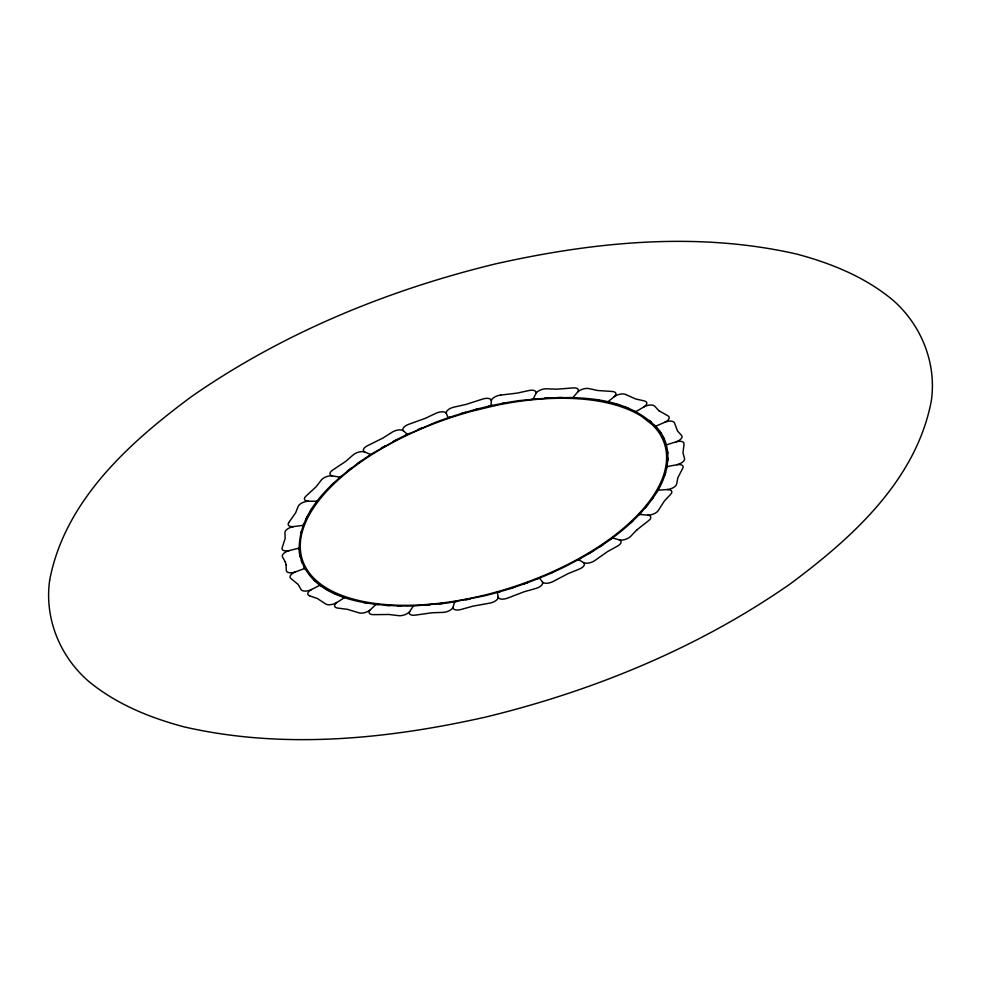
<?xml version="1.0" encoding="UTF-8"?>
<svg xmlns="http://www.w3.org/2000/svg" width="981" height="981" viewBox="0 0 981 981"><rect width="100%" height="100%" fill="white"/><g stroke="black" fill="none" stroke-linecap="round" stroke-linejoin="round"><path stroke-width="1.47" d="M487.753 406.514L490.905 405.754L491.395 400.309A7.664 3.63 -17.7 0 1 500.69 395.073M298.972 547.533L299.131 549.801M667.264 465.129L666.786 467.827M300.578 533.578L301.204 531.42M667.779 460.678L667.926 458.09M456.925 601.5L454.644 601.917L452.952 607.582A7.664 3.63 -17.7 0 1 443.044 612.389L432.069 612.757L415.503 615.112A7.664 3.63 -17.7 0 1 409.629 611.617L409.359 611.899A7.664 3.63 -17.7 0 1 398.629 615.663L388.979 614.486L373.626 614.646A7.664 3.63 -17.7 0 1 370.119 610.01L375.956 604.419M299.009 548.134L288.5 550.746A7.664 3.63 -17.7 0 1 282.16 547.705L285.152 538.495L284.968 532.487A7.664 3.63 -17.7 0 1 293.442 526.613L303.252 525.326L303.951 523.596M665.596 472.523L664.848 475.074M667.105 466.588L677.491 464.626A7.664 3.63 -17.7 0 1 682.751 468.268L677.846 477.71L676.657 484.025A7.664 3.63 -17.7 0 1 667.374 489.556L657.92 490.193M302.847 526.307L303.166 525.338M532.07 399.059L533.235 398.924L536.116 393.099A7.664 3.63 -17.7 0 1 546.503 388.783L556.889 389.187L572.953 387.924A7.664 3.63 -17.7 0 1 577.674 392.02L577.993 391.738A7.664 3.63 -17.7 0 1 588.907 388.574L597.699 390.512L612.144 391.468A7.664 3.63 -17.7 0 1 614.376 396.582L607.631 402.014M453.124 607.178L453.075 607.313A7.664 3.63 -17.7 0 0 461.058 609.483L472.879 606.172L489.629 603.156A7.664 3.63 -17.7 0 0 498.176 597.576L497.453 592.426L500.371 591.555M658.141 489.85L656.902 491.849M306.097 518.851L307.556 516.006M533.21 398.96L536.386 398.678M409.702 611.482L413.381 606L448.035 602.91L484.05 595.945C512.192 589.017 539.611 579.158 565.608 566.331C599.256 549.225 632.193 527.619 654.18 496.239C667.914 477.024 674.621 448.513 658.006 428.905C623.597 391.738 564.602 395.956 518.875 400.653C490.255 404.797 462.149 412.253 435.123 422.48L401.303 437.244L370.843 454.35C338.224 476.484 296.507 508.489 299.352 552.855C309.309 601.709 373.614 606.381 413.381 606M310.352 511.162L312.032 508.452M535.859 393.504L535.933 393.369A7.664 3.63 -17.7 0 0 528.943 390.524L517.097 393.123L500.69 395.085M653.358 497.379L651.384 500.102M315.931 502.91L317.378 500.911M577.576 392.155L572.867 397.636L569.912 397.587M647.656 504.957L645.277 507.839M288.855 522.444L295.6 512.904L298.163 506.368A7.664 3.63 -17.7 0 1 308.12 501.242L317.133 501.254M572.843 397.673L573.897 397.697M640.998 512.646L638.41 515.417M330.695 485.926L333.405 483.314M633.101 520.641L630.795 522.861M636.976 529.74L630.611 536.399A7.664 3.63 -17.7 0 1 619.428 539.918L612.414 537.956M338.629 478.483L341.829 475.699M636.657 530.034L648.6 520.678A7.664 3.63 -17.7 0 0 648.208 515.172L639.342 514.424M370.242 609.875L369.763 610.268A7.652 3.63 -17.7 0 1 358.801 612.806L347.274 609.299L337.66 608.085A7.664 3.63 -17.7 0 1 336.728 602.567L344.638 597.527M347.421 471.076L350.83 468.391M613.284 537.33L609.998 539.709M357.317 463.572L360.432 461.315M614.229 396.704L614.768 396.324A7.664 3.63 -17.7 0 1 625.633 394.472M603.425 544.332L599.538 546.92M634.069 410.892L635.811 411.677L644.468 406.588A7.664 3.63 -17.7 0 1 654.683 406.146L658.962 410.769M592.831 551.199L588.747 553.689M381.474 447.912L385.104 445.865M336.888 602.432L336.299 602.8A7.652 3.63 -17.7 0 1 325.68 603.953L317.304 598.496L309.555 595.798M581.328 557.968L577.502 560.126M392.89 441.597L397.28 439.316M320.125 585.142L311.235 589.679A7.664 3.642 -17.7 0 0 309.555 595.798M643.83 406.931L644.039 406.821A7.664 3.63 -17.7 0 0 644.394 400.947L635.651 398.973L625.755 394.546M404.883 435.539L409.494 433.344M553.713 571.96L549.998 573.578M655.627 426.281L664.995 422.161A7.676 3.642 -17.7 0 0 667.975 415.87L658.742 410.585M311.443 589.569L310.769 589.875A7.652 3.63 -17.7 0 1 301.081 589.593L298.114 584.443L290.817 578.434A7.664 3.642 -17.7 0 1 295.036 572.07L304.735 568.44M417.563 429.715L421.94 427.802M541.181 577.343L536.484 579.219M664.787 422.259L665.486 421.989A7.652 3.63 -17.7 0 1 674.511 422.983L677.528 431.015L681.599 435.429A7.664 3.642 -17.7 0 1 676.203 441.806L666.344 444.884M447.594 417.98L451.076 416.827M528.256 582.371L523.302 584.173M514.853 587.055L510.108 588.625M295.256 571.972L294.545 572.205A7.664 3.63 -17.7 0 1 286.305 570.501L286.06 564.504M460.763 413.724L465.558 412.314M474.142 409.899L479.231 408.574M675.97 441.879L676.694 441.695A7.664 3.63 -17.7 0 1 684.039 444.074L682.997 452.928L684.554 458.556A7.664 3.63 -17.7 0 1 677 464.687L676.767 464.736M490.905 405.754L492.67 405.398M470.242 599.023L465.583 599.931M494.841 405.656L470.892 411.505A190.106 90.129 -17.7 0 0 303.154 561.99A190.106 90.129 -17.7 0 0 535.368 578.962A190.106 90.129 -17.7 0 0 652.365 424.798L641.697 416.422A189.848 90.007 -17.7 0 0 494.841 405.656M289.236 550.599L288.99 550.648A7.664 3.642 -17.7 0 0 282.479 556.95L285.385 562.113M502.027 403.51L505.975 402.75M454.644 601.917L451.922 602.297M443.596 603.474L438.728 604.075M429.985 604.946L425.877 605.314M293.675 526.576L292.976 526.638A7.664 3.63 -17.7 0 1 288.855 522.444M544.823 398.028L549.556 397.783M557.392 397.526L561.99 397.464M667.154 489.58L667.816 489.58A7.664 3.63 -17.7 0 1 670.722 494.277L664.407 500.935L658.349 510.439A7.664 3.63 -17.7 0 1 647.828 515.099L647.632 515.086M401.278 606.111L397.501 606M389.555 605.669L385.312 605.363M308.341 501.23L307.715 501.193M378.225 604.688L374.092 604.186M596.08 399.819L599.158 400.358M340.076 477.22L331.934 475.785A7.664 3.642 -17.7 0 1 332.817 469.985L345.778 461.328L353.258 454.816A7.664 3.63 -17.7 0 1 364.552 451.934L370.646 454.485M367.213 603.119L363.571 602.481M606.332 401.707L609.937 402.541M332.449 475.908L332.277 475.871A7.664 3.63 -17.7 0 0 321.339 480.003L316.176 486.711L306.047 496.055A7.664 3.63 -17.7 0 0 307.715 501.193M616.019 404.135L619.514 405.178M344.221 597.404L342.381 596.681M625.155 407.127L628.232 408.28M619.256 539.881L619.71 540.053A7.676 3.642 -17.7 0 1 617.564 546.074L607.423 551.665L594.94 560.482A7.664 3.63 -17.7 0 1 583.695 562.677L578.52 559.55M336.238 594.265L333.43 592.953M328.574 590.501L325.864 588.943M364.699 451.983L364.307 451.775A7.676 3.642 -17.7 0 1 367.691 445.619L382.798 438.127L392.204 432.155A7.652 3.63 -17.7 0 1 403.252 430.671L407.397 434.338M321.609 586.197L319.279 584.553M649.422 420.408L651.372 422.124M583.56 562.616L583.879 562.873A7.664 3.642 -17.7 0 1 579.305 569.078L568.024 573.664L553.259 581.414A7.652 3.63 -17.7 0 1 542.554 582.162L539.513 578.054M315.244 581.193L313.601 579.759M403.363 430.745L403.117 430.451A7.676 3.642 -17.7 0 1 408.807 424.283L425.239 418.347L436.055 413.246A7.664 3.63 -17.7 0 1 446.269 413.234L448.182 417.759M654.805 425.374L656.608 427.36M659.355 430.806L660.814 432.891M305.017 568.968L303.975 566.981M663.07 436.839L664.051 438.74M542.468 582.076L542.628 582.395A7.664 3.642 -17.7 0 1 535.884 588.453L524.062 591.788L507.815 598.042A7.652 3.63 -17.7 0 1 498.225 597.306L498.201 597.196M302.111 562.996L301.277 560.654M300.137 556.644L299.634 554.204M285.299 561.88L286.109 564.762M667.607 451.346L667.767 453.492M446.33 413.344L446.257 412.989A7.664 3.63 -17.7 0 1 453.958 407.127L465.803 404.491L482.468 399.12A7.664 3.63 -17.7 0 1 491.297 400.579L491.297 400.702M49.688 580.078C44.243 617.944 59.706 656.179 88.4 681.108C116.101 704.088 149.774 717.712 184.232 726.909C283.484 749.643 387.054 739.196 485.436 717.123C593.346 690.918 697.945 648.049 789.374 584.504C851.631 538.397 916.119 480.58 931.312 400.922C936.757 363.056 921.294 324.821 892.6 299.892C864.899 276.912 831.226 263.288 796.768 254.091C697.516 231.357 593.946 241.804 495.564 263.877C387.654 290.082 283.055 332.951 191.626 396.496C129.369 442.603 64.881 500.42 49.688 580.078"/></g></svg>
